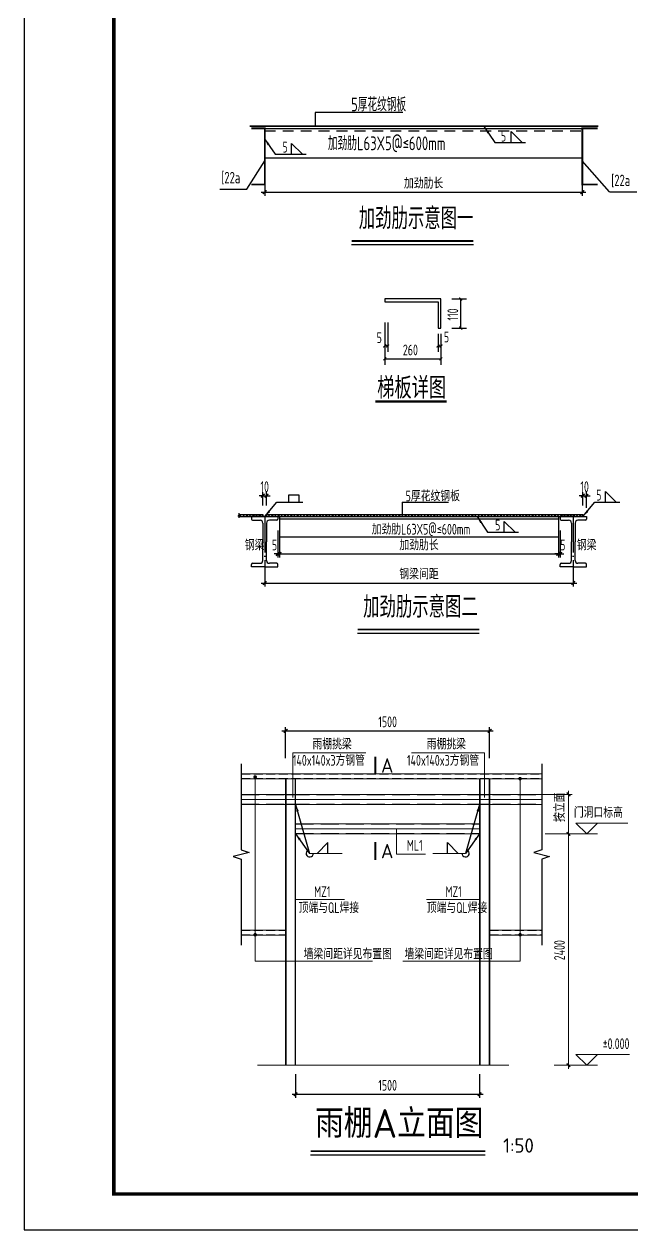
# Model space of a CAD drawing. Extents: x 19118 to 566552, y -1188739 to 92943.
# Drawn here: x 77812 to 94727, y -1188739 to -1155152 of the extents above; entities that cross this region are included whole.
import ezdxf
from ezdxf.enums import TextEntityAlignment as Align

# ---------------------------------------------------------------- set-up
doc = ezdxf.new("R2010")
doc.units = 0
doc.header["$LTSCALE"] = 1000
doc.header["$MEASUREMENT"] = 0
for name, pattern in [('DASH', [0.35, 0.25, -0.1]), ('DOTE', [2.42, 2, -0.2, 0.02, -0.2]), ('X', [5, 3, -2])]:
    doc.linetypes.add(name, pattern=pattern)
doc.layers.get('0').update_dxf_attribs({"linetype": 'CONTINUOUS'})
doc.layers.get('Defpoints').update_dxf_attribs({"linetype": 'CONTINUOUS'})
for name, color, linetype in [('2002', 2, 'CONTINUOUS'), ('AXIS', 3, 'CONTINUOUS'), ('BEAM', 4, 'CONTINUOUS'), ('BEAM_CON', 4, 'CONTINUOUS'), ('COLU', 7, 'CONTINUOUS'), ('DIM', 3, 'CONTINUOUS'), ('HATCH', 254, 'CONTINUOUS'), ('NUM', 7, 'CONTINUOUS'), ('PUB_DIM', 3, 'CONTINUOUS'), ('PUB_TEXT', 7, 'CONTINUOUS'), ('PUB_TITLE', 4, 'CONTINUOUS'), ('REIN', 1, 'CONTINUOUS'), ('TEXT', 7, 'CONTINUOUS'), ('THICK', 6, 'CONTINUOUS'), ('THIN', 7, 'CONTINUOUS'), ('WELD', 7, 'CONTINUOUS')]:
    doc.layers.add(name, color=color, linetype=linetype)
doc.styles.add('HZTXT', font='tssdeng.shx', dxfattribs={"bigfont": 'tssdchn.shx'})
doc.styles.get("Standard").update_dxf_attribs({"font": 'atssdeng.shx', "bigfont": 'atssdchn.shx'})
doc.styles.add('TSSD_Dimension', font='Tssdeng.shx', dxfattribs={"width": 0.7, "bigfont": 'hztxt.shx'})
doc.styles.add('TSSD_Label', font='tssdeng.shx', dxfattribs={"width": 0.6, "bigfont": 'hztxt.shx'})
doc.styles.add('TSSD_NORM', font='Tssdeng.shx', dxfattribs={"width": 0.65, "bigfont": 'hztxt.shx'})
doc.styles.add('TSSD_Rein', font='atssdeng.shx', dxfattribs={"width": 0.7, "bigfont": 'atssdchn.shx'})
doc.dimstyles.new('TSSD_10_100', dxfattribs={"dimtxt": 300, "dimasz": 100, "dimexe": 100, "dimexo": 250, "dimgap": 100, "dimtad": 1, "dimdec": 0, "dimlfac": 0.1, "dimzin": 0, "dimdsep": 46, "dimtxsty": 'TSSD_Dimension', "dimblk": 'ARCHTICK', "dimcen": 0, "dimdle": 100, "dimclrt": 7, "dimadec": 0, "dimazin": 0, "dimtfac": 1, "dimtdec": 0, "dimtix": 1, "dimtmove": 2, "dimatfit": 3, "dimldrblk": 'ARCHTICK', "dimfxl": 1, "dimtolj": 1, "dimtzin": 0, "dimarcsym": 0})
doc.dimstyles.new('TSSD_50_100', dxfattribs={"dimtxt": 300, "dimasz": 100, "dimexe": 100, "dimexo": 250, "dimgap": 100, "dimtad": 1, "dimdec": 0, "dimlfac": 0.5, "dimzin": 0, "dimdsep": 46, "dimtxsty": 'TSSD_Dimension', "dimblk": 'ARCHTICK', "dimcen": 0, "dimdle": 100, "dimclrt": 7, "dimadec": 0, "dimazin": 0, "dimtfac": 1, "dimtdec": 0, "dimtix": 1, "dimtmove": 2, "dimatfit": 3, "dimfxl": 1, "dimtolj": 1, "dimtzin": 0, "dimarcsym": 0})
doc.dimstyles.new('TSSD_LEADER_STYLE_200.0', dxfattribs={"dimtxt": 0.18, "dimasz": 200, "dimexe": 0.18, "dimexo": 0.0625, "dimgap": 0.09, "dimtad": 0, "dimtih": 1, "dimtoh": 1, "dimdec": 4, "dimzin": 0, "dimdsep": 46, "dimtxsty": 'Standard', "dimcen": 0.09, "dimadec": 0, "dimazin": 0, "dimtfac": 1, "dimtdec": 4, "dimtofl": 0, "dimtmove": 0, "dimatfit": 3, "dimfxl": 1, "dimtolj": 1, "dimtzin": 0, "dimarcsym": 0})
pattern_1 = [(45, (118278.66, -1280682.23), (-44.194174, 44.194174), [])]

# ---------------------------------------------------------------- blocks, each defined once
blk = doc.blocks.new('_ArchTick')
at = {"color": 0, "linetype": 'ByBlock', "const_width": 0.4}
blk.add_lwpolyline([(-0.5, -0.5), (0.5, 0.5)], dxfattribs=at)
blk = doc.blocks.new('*D405')
at = {"layer": 'Defpoints', "color": 0}
for p in [(84509, -1158930, 0), (93348, -1158930, 0), (93348, -1159834)]:
    blk.add_point(p, dxfattribs=at)
at = {"layer": 'DIM', "color": 0, "lineweight": -2}
for p, q in [((84509, -1159180), (84509, -1159934)), ((93348, -1159180), (93348, -1159934)), ((84409, -1159834), (93448, -1159834))]:
    blk.add_line(p, q, dxfattribs=at)
at = {"layer": 'DIM', "color": 0, "lineweight": -2, "xscale": 100, "yscale": 100, "zscale": 100, "rotation": 180}
blk.add_blockref('_ArchTick', (84509, -1159834), dxfattribs=at)
at = {"layer": 'DIM', "color": 0, "lineweight": -2, "xscale": 100, "yscale": 100, "zscale": 100}
blk.add_blockref('_ArchTick', (93348, -1159834), dxfattribs=at)
at = {"layer": 'DIM', "color": 7, "insert": (88929, -1159584), "char_height": 300, "attachment_point": 5, "style": 'TSSD_Dimension'}
blk.add_mtext('\\A1;加劲肋长', dxfattribs=at)
blk = doc.blocks.new('*D450')
at = {"layer": 'Defpoints', "color": 0}
for p in [(84507, -1170272), (93097, -1170272), (93097, -1170720)]:
    blk.add_point(p, dxfattribs=at)
at = {"layer": 'DIM', "color": 0, "lineweight": -2}
for p, q in [((84507, -1170522), (84507, -1170820)), ((93097, -1170522), (93097, -1170820)), ((84407, -1170720), (93197, -1170720))]:
    blk.add_line(p, q, dxfattribs=at)
at = {"layer": 'DIM', "color": 0, "lineweight": -2, "xscale": 100, "yscale": 100, "zscale": 100, "rotation": 180}
blk.add_blockref('_ArchTick', (84507, -1170720), dxfattribs=at)
at = {"layer": 'DIM', "color": 0, "lineweight": -2, "xscale": 100, "yscale": 100, "zscale": 100}
blk.add_blockref('_ArchTick', (93097, -1170720), dxfattribs=at)
at = {"layer": 'DIM', "color": 7, "insert": (88802, -1170470), "char_height": 300, "attachment_point": 5, "style": 'TSSD_Dimension'}
blk.add_mtext('\\A1;钢梁间距', dxfattribs=at)
blk = doc.blocks.new('A$C198C49AE')
at = {"layer": 'BEAM', "linetype": 'ByBlock'}
for p, q in [((142, -56), (-223, -56)), ((-223, -56), (-223, -126)), ((-193, -156), (12, -156)), ((92, -236), (92, -756)), ((142, -56), (507, -56)), ((192, -236), (192, -756)), ((477, -156), (272, -156)), ((507, -56), (507, -126)), ((92, -1276), (92, -756)), ((192, -1276), (192, -756)), ((-223, -1456), (-223, -1386)), ((142, -1456), (-223, -1456)), ((-193, -1356), (12, -1356)), ((142, -1456), (507, -1456)), ((477, -1356), (272, -1356)), ((507, -1456), (507, -1386))]:
    blk.add_line(p, q, dxfattribs=at)
for centre, radius, start, end in [((-193, -126), 30, 180, 270), ((12, -236), 80, 0, 90), ((272, -236), 80, 90, 180), ((477, -126), 30, 270, 0), ((12, -1276), 80, 270, 0), ((272, -1276), 80, 180, 270), ((-193, -1386), 30, 90, 180), ((477, -1386), 30, 0, 90)]:
    blk.add_arc(centre, radius, start, end, dxfattribs=at)
blk = doc.blocks.new('*D451')
at = {"layer": 'Defpoints', "color": 0}
for p in [(84557, -1168288), (84457, -1168811), (84557, -1168811)]:
    blk.add_point(p, dxfattribs=at)
at = {"layer": 'DIM', "color": 0, "lineweight": -2}
for p, q in [((84457, -1168288), (84357, -1168288)), ((84457, -1168561), (84457, -1168188)), ((84457, -1168288), (84557, -1168288)), ((84557, -1168561), (84557, -1168188)), ((84557, -1168288), (84657, -1168288))]:
    blk.add_line(p, q, dxfattribs=at)
at = {"layer": 'DIM', "color": 0, "lineweight": -2, "xscale": 100, "yscale": 100, "zscale": 100}
blk.add_blockref('_ArchTick', (84457, -1168288), dxfattribs=at)
at = {"layer": 'DIM', "color": 0, "lineweight": -2, "xscale": 100, "yscale": 100, "zscale": 100, "rotation": 180}
blk.add_blockref('_ArchTick', (84557, -1168288), dxfattribs=at)
at = {"layer": 'DIM', "color": 7, "insert": (84507, -1168038), "char_height": 300, "attachment_point": 5, "style": 'TSSD_Dimension'}
blk.add_mtext('\\A1;10', dxfattribs=at)
blk = doc.blocks.new('*D452')
at = {"layer": 'Defpoints', "color": 0}
for p in [(93462, -1168288), (93362, -1168811), (93462, -1168872)]:
    blk.add_point(p, dxfattribs=at)
at = {"layer": 'DIM', "color": 0, "lineweight": -2}
for p, q in [((93362, -1168288), (93262, -1168288)), ((93362, -1168561), (93362, -1168188)), ((93362, -1168288), (93462, -1168288)), ((93462, -1168622), (93462, -1168188)), ((93462, -1168288), (93562, -1168288))]:
    blk.add_line(p, q, dxfattribs=at)
at = {"layer": 'DIM', "color": 0, "lineweight": -2, "xscale": 100, "yscale": 100, "zscale": 100}
blk.add_blockref('_ArchTick', (93362, -1168288), dxfattribs=at)
at = {"layer": 'DIM', "color": 0, "lineweight": -2, "xscale": 100, "yscale": 100, "zscale": 100, "rotation": 180}
blk.add_blockref('_ArchTick', (93462, -1168288), dxfattribs=at)
at = {"layer": 'DIM', "color": 7, "insert": (93412, -1168038), "char_height": 300, "attachment_point": 5, "style": 'TSSD_Dimension'}
blk.add_mtext('\\A1;10', dxfattribs=at)
blk = doc.blocks.new('*D453')
at = {"layer": 'Defpoints', "color": 0}
for p in [(84872, -1169006), (84922, -1169006), (84922, -1169910)]:
    blk.add_point(p, dxfattribs=at)
at = {"layer": 'DIM', "color": 0, "lineweight": -2}
for p, q in [((84872, -1169256), (84872, -1170010)), ((84922, -1169256), (84922, -1170010)), ((84872, -1169910), (84772, -1169910)), ((84872, -1169910), (84922, -1169910)), ((84922, -1169910), (85022, -1169910))]:
    blk.add_line(p, q, dxfattribs=at)
at = {"layer": 'DIM', "color": 0, "lineweight": -2, "xscale": 100, "yscale": 100, "zscale": 100}
blk.add_blockref('_ArchTick', (84872, -1169910), dxfattribs=at)
at = {"layer": 'DIM', "color": 0, "lineweight": -2, "xscale": 100, "yscale": 100, "zscale": 100, "rotation": 180}
blk.add_blockref('_ArchTick', (84922, -1169910), dxfattribs=at)
at = {"layer": 'DIM', "color": 7, "insert": (84780, -1169660), "char_height": 300, "attachment_point": 5, "style": 'TSSD_Dimension'}
blk.add_mtext('\\A1;5', dxfattribs=at)
blk = doc.blocks.new('*D454')
at = {"layer": 'Defpoints', "color": 0}
for p in [(84922, -1169006), (92682, -1169006), (92682, -1169910)]:
    blk.add_point(p, dxfattribs=at)
at = {"layer": 'DIM', "color": 0, "lineweight": -2}
for p, q in [((84922, -1169256), (84922, -1170010)), ((92682, -1169256), (92682, -1170010)), ((84822, -1169910), (92782, -1169910))]:
    blk.add_line(p, q, dxfattribs=at)
at = {"layer": 'DIM', "color": 0, "lineweight": -2, "xscale": 100, "yscale": 100, "zscale": 100, "rotation": 180}
blk.add_blockref('_ArchTick', (84922, -1169910), dxfattribs=at)
at = {"layer": 'DIM', "color": 0, "lineweight": -2, "xscale": 100, "yscale": 100, "zscale": 100}
blk.add_blockref('_ArchTick', (92682, -1169910), dxfattribs=at)
at = {"layer": 'DIM', "color": 7, "insert": (88802, -1169660), "char_height": 300, "attachment_point": 5, "style": 'TSSD_Dimension'}
blk.add_mtext('\\A1;加劲肋长', dxfattribs=at)
blk = doc.blocks.new('*D455')
at = {"layer": 'Defpoints', "color": 0}
for p in [(92682, -1169006), (92732, -1169006), (92732, -1169910)]:
    blk.add_point(p, dxfattribs=at)
at = {"layer": 'DIM', "color": 0, "lineweight": -2}
for p, q in [((92682, -1169256), (92682, -1170010)), ((92732, -1169256), (92732, -1170010)), ((92682, -1169910), (92582, -1169910)), ((92682, -1169910), (92732, -1169910)), ((92732, -1169910), (92832, -1169910))]:
    blk.add_line(p, q, dxfattribs=at)
at = {"layer": 'DIM', "color": 0, "lineweight": -2, "xscale": 100, "yscale": 100, "zscale": 100}
blk.add_blockref('_ArchTick', (92682, -1169910), dxfattribs=at)
at = {"layer": 'DIM', "color": 0, "lineweight": -2, "xscale": 100, "yscale": 100, "zscale": 100, "rotation": 180}
blk.add_blockref('_ArchTick', (92732, -1169910), dxfattribs=at)
at = {"layer": 'DIM', "color": 7, "insert": (92806, -1169660), "char_height": 300, "attachment_point": 5, "style": 'TSSD_Dimension'}
blk.add_mtext('\\A1;5', dxfattribs=at)
blk = doc.blocks.new('_WELD004')
at = {"color": 0, "linetype": 'ByBlock'}
for p, q in [((0, 1), (1, 0)), ((0, 0), (0, 1))]:
    blk.add_line(p, q, dxfattribs=at)
blk = doc.blocks.new('A$C7B386CFA')
at = {"layer": 'HATCH', "lineweight": 5}
h = blk.add_hatch(dxfattribs=at)
h.set_pattern_fill('STONE_DATUM', color=256, scale=10, style=0)
h.set_pattern_definition([(45, (-281016.745, 483771.825), (-14.1421356, 14.1421356), [])])
h.paths.add_polyline_path([(-22, 145), (-302, 145), (-302, -135), (-22, -135)])
h.paths.add_polyline_path([(-32, 135), (-32, -125), (-292, -125), (-292, 135)], flags=16)
at = {"layer": 'TEXT', "lineweight": 9}
blk.add_line((-22, -135), (-22, 145), dxfattribs=at)
for points in [[(-302, 145), (-22, 145), (-22, -135), (-302, -135)], [(-292, 135), (-32, 135), (-32, -125), (-292, -125)]]:
    blk.add_lwpolyline(points, close=True, dxfattribs=at)
blk = doc.blocks.new('*D478')
at = {"layer": 'Defpoints', "color": 0}
for p in [(85369, -1184153), (90489, -1184153), (90489, -1184961)]:
    blk.add_point(p, dxfattribs=at)
at = {"layer": 'DIM', "color": 0, "lineweight": -2}
for p, q in [((85369, -1184403), (85369, -1185061)), ((90489, -1184403), (90489, -1185061)), ((85269, -1184961), (90589, -1184961))]:
    blk.add_line(p, q, dxfattribs=at)
at = {"layer": 'DIM', "color": 0, "lineweight": -2, "xscale": 100, "yscale": 100, "zscale": 100, "rotation": 180}
blk.add_blockref('_ArchTick', (85369, -1184961), dxfattribs=at)
at = {"layer": 'DIM', "color": 0, "lineweight": -2, "xscale": 100, "yscale": 100, "zscale": 100}
blk.add_blockref('_ArchTick', (90489, -1184961), dxfattribs=at)
at = {"layer": 'DIM', "color": 7, "lineweight": 5, "insert": (87929, -1184711), "char_height": 300, "attachment_point": 5, "style": 'TSSD_Dimension'}
blk.add_mtext('\\A1;1500', dxfattribs=at)
blk = doc.blocks.new('*D479')
at = {"layer": 'Defpoints', "color": 0}
for p in [(90769, -1174837), (85089, -1175845), (90769, -1175845)]:
    blk.add_point(p, dxfattribs=at)
at = {"layer": 'DIM', "color": 0, "lineweight": -2}
for p, q in [((84989, -1174837), (90869, -1174837)), ((85089, -1175595), (85089, -1174737)), ((90769, -1175595), (90769, -1174737))]:
    blk.add_line(p, q, dxfattribs=at)
at = {"layer": 'DIM', "color": 0, "lineweight": -2, "xscale": 100, "yscale": 100, "zscale": 100, "rotation": 180}
blk.add_blockref('_ArchTick', (85089, -1174837), dxfattribs=at)
at = {"layer": 'DIM', "color": 0, "lineweight": -2, "xscale": 100, "yscale": 100, "zscale": 100}
blk.add_blockref('_ArchTick', (90769, -1174837), dxfattribs=at)
at = {"layer": 'DIM', "color": 7, "insert": (87929, -1174587), "char_height": 300, "attachment_point": 5, "style": 'TSSD_Dimension'}
blk.add_mtext('\\A1;1500', dxfattribs=at)

msp = doc.modelspace()

# ---------------------------------------------------------------- hatches: boundary and pattern name
at = {"layer": 'BEAM', "linetype": 'ByBlock'}
h = msp.add_hatch(dxfattribs=at)
h.set_pattern_fill('ANSI31', color=256, scale=500, style=0)
h.set_pattern_definition(pattern_1)
h.paths.add_polyline_path([(84456.85, -1168811.99), (83789.13, -1168811.99), (83789.13, -1168826.39), (83815.53, -1168834.79), (83762.73, -1168849.19), (83789.13, -1168857.59), (83789.13, -1168871.99), (84456.85, -1168871.99)])
h = msp.add_hatch(dxfattribs=at)
h.set_pattern_fill('ANSI31', color=256, scale=500, style=0)
h.set_pattern_definition(pattern_1)
h.paths.add_polyline_path([(93362.37, -1168811.99), (84556.85, -1168811.99), (84556.85, -1168871.99), (93362.37, -1168871.99)])

# ---------------------------------------------------------------- linework, layer by layer
at = {"color": 3}
for p, q in [((85909.67, -1157616.53, 0), (85909.67, -1157968.61, 0)), ((88355.06, -1157616.53, 0), (85909.67, -1157616.53, 0)), ((84012.11, -1159746.55, 0), (84508.68, -1158957.02, 0)), ((94109.23, -1159825.06, 0), (93348.42, -1158961.24, 0)), ((83255.99, -1159746.55, 0), (84012.11, -1159746.55, 0)), ((94109.23, -1159825.06, 0), (94865.35, -1159825.06, 0))]:
    msp.add_line(p, q, dxfattribs=at)
at = {"color": 7, "linetype": 'Continuous'}
for p, q in [((84508.68, -1158055.5, 0), (84508.68, -1158986.14, 0)), ((84508.68, -1158055.5, 0), (93348.42, -1158055.5, 0)), ((93348.42, -1158055.5, 0), (93348.42, -1158986.14, 0)), ((84508.68, -1158877.2, 0), (93348.42, -1158877.2, 0))]:
    msp.add_line(p, q, dxfattribs=at)
at = {"color": 7, "linetype": 'X', "ltscale": 0.1}
msp.add_line((84508.68, -1158126.87, 0), (93348.42, -1158126.87, 0), dxfattribs=at)
at = {"color": 7}
for p, q in [((89412.39, -1162805.89, 0), (87850.48, -1162805.89, 0)), ((87850.48, -1162805.89, 0), (87850.48, -1162885.89, 0)), ((87850.48, -1162885.89, 0), (89332.39, -1162885.89, 0)), ((89332.39, -1162885.89, 0), (89332.39, -1163619.61, 0)), ((89412.39, -1163619.61, 0), (89412.39, -1162805.89, 0)), ((89332.39, -1163619.61, 0), (89412.39, -1163619.61, 0))]:
    msp.add_line(p, q, dxfattribs=at)
at = {"color": 7, "linetype": 'Continuous', "const_width": 48, "elevation": 0}
for points in [[(84092.28, -1157992.3), (93791.6, -1157992.3)], [(84137.77, -1159615.74), (84508.68, -1159615.74), (84508.68, -1158055.5), (84137.77, -1158055.5)], [(93774.37, -1158055.5), (93348.42, -1158055.5), (93348.42, -1159615.74), (93774.37, -1159615.74)]]:
    msp.add_lwpolyline(points, dxfattribs=at)
at = {"layer": '2002', "color": 7, "const_width": 60, "elevation": 0}
msp.add_lwpolyline([(87584.39, -1165664.99), (89571.91, -1165664.99)], dxfattribs=at)
at = {"layer": 'AXIS', "color": 248, "linetype": 'DOTE', "ltscale": 0.5}
for p, q in [((84506.85, -1168871.99, -906), (84506.85, -1170787.36, -906)), ((93097.37, -1168871.99, -906), (93097.37, -1170787.36, -906))]:
    msp.add_line(p, q, dxfattribs=at)
at = {"layer": 'BEAM', "linetype": 'ByBlock'}
for p, q in [((83789.13, -1168811.99, -906), (84456.85, -1168811.99, -906)), ((84456.85, -1168811.99, -906), (84456.85, -1168871.99, -906)), ((84556.85, -1168811.99, -906), (93362.37, -1168811.99, -906)), ((84556.85, -1168811.99, -906), (84556.85, -1168871.99, -906)), ((93362.37, -1168871.99, -906), (93362.37, -1168811.99, -906)), ((83789.13, -1168871.99, -906), (93462.37, -1168871.99, -906)), ((84921.85, -1168871.99, -906), (84921.85, -1169431.99, -906)), ((84921.85, -1168929.36, -906), (92682.37, -1168929.36, -906)), ((92682.37, -1168871.99, -906), (92682.37, -1169431.99, -906)), ((84921.85, -1169431.99, -906), (92682.37, -1169431.99, -906))]:
    msp.add_line(p, q, dxfattribs=at)
at = {"layer": 'BEAM_CON', "lineweight": 5}
for p, q in [((83851.39, -1176038.09), (92218.6, -1176038.09)), ((83851.39, -1176178.09), (92218.6, -1176178.09)), ((85089.39, -1184153.42), (85089.39, -1176178.09)), ((85101.39, -1184153.42), (85101.39, -1176178.09)), ((85357.39, -1184153.42), (85357.39, -1176178.09)), ((85369.39, -1184153.42), (85369.39, -1176178.09)), ((90489.36, -1184153.42), (90489.36, -1176178.09)), ((90501.36, -1184153.42), (90501.36, -1176178.09)), ((90757.36, -1184153.42), (90757.36, -1176178.09)), ((90769.36, -1184153.42), (90769.36, -1176178.09)), ((83851.39, -1176609.32), (92218.6, -1176609.32)), ((83851.39, -1176749.32), (92218.6, -1176749.32)), ((83851.39, -1176889.32), (92218.6, -1176889.32)), ((85369.39, -1177429.32), (90489.36, -1177429.32)), ((85369.39, -1177569.32), (90489.36, -1177569.32)), ((85369.39, -1177709.32), (90489.36, -1177709.32)), ((83851.39, -1180387.54), (85089.39, -1180387.54)), ((83851.39, -1180527.54), (85089.39, -1180527.54)), ((90769.36, -1180387.54), (92218.6, -1180387.54)), ((90769.36, -1180527.54), (92218.6, -1180527.54))]:
    msp.add_line(p, q, dxfattribs=at)
at = {"layer": 'BEAM_CON', "linetype": 'DASH', "lineweight": 5}
for p, q in [((83851.39, -1176046.09), (92218.6, -1176046.09)), ((83851.39, -1176170.09), (92218.6, -1176170.09)), ((83851.39, -1180395.54), (85089.39, -1180395.54)), ((83851.39, -1180519.54), (85089.39, -1180519.54)), ((90769.36, -1180395.54), (92218.6, -1180395.54)), ((90769.36, -1180519.54), (92218.6, -1180519.54))]:
    msp.add_line(p, q, dxfattribs=at)
at = {"layer": 'BEAM_CON', "linetype": 'DASH', "lineweight": 5, "ltscale": 2}
for p, q in [((83851.39, -1176621.32), (92218.6, -1176621.32)), ((83851.39, -1176877.32), (92218.6, -1176877.32)), ((85369.39, -1177441.32), (90489.36, -1177441.32)), ((85369.39, -1177697.32), (90489.36, -1177697.32))]:
    msp.add_line(p, q, dxfattribs=at)
at = {"layer": 'DIM', "lineweight": 5}
for p, q in [((92962.8, -1176509.32), (92962.8, -1177809.32)), ((91978.43, -1176609.32), (93062.8, -1176609.32)), ((92317.64, -1177709.32), (93062.8, -1177709.32)), ((92317.64, -1177709.32), (93062.8, -1177709.32)), ((92962.8, -1177609.32), (92962.8, -1184253.42)), ((92563.4, -1184153.42), (93062.8, -1184153.42))]:
    msp.add_line(p, q, dxfattribs=at)
at = {"layer": 'NUM', "const_width": 50}
msp.add_lwpolyline([(86928.11, -1161194.9), (90316.19, -1161194.9)], dxfattribs=at)
at = {"layer": 'NUM'}
msp.add_lwpolyline([(86928.11, -1161294.9), (90316.19, -1161294.9)], dxfattribs=at)
at = {"layer": 'NUM', "const_width": 50, "elevation": -906}
msp.add_lwpolyline([(87093.02, -1172017.71), (90481.09, -1172017.71)], dxfattribs=at)
at = {"layer": 'NUM', "elevation": -906}
msp.add_lwpolyline([(87093.02, -1172117.71), (90481.09, -1172117.71)], dxfattribs=at)
at = {"layer": 'NUM', "color": 0, "linetype": 'ByBlock', "const_width": 50}
msp.add_lwpolyline([(85782.44, -1186546.01), (90644.98, -1186546.01)], dxfattribs=at)
at = {"layer": 'NUM', "color": 0, "linetype": 'ByBlock'}
msp.add_lwpolyline([(85782.44, -1186646.01), (90644.98, -1186646.01)], dxfattribs=at)
at = {"layer": 'PUB_DIM'}
for p, q in [((89713.11, -1162805.89, 0), (90122.97, -1162805.89, 0)), ((89962.97, -1163619.61, 0), (89962.97, -1162805.89, 0)), ((87850.48, -1163459.61, 0), (87850.48, -1164277.34, 0)), ((87930.48, -1163459.61, 0), (87930.48, -1164277.34, 0)), ((87930.48, -1163459.61, 0), (87930.48, -1164277.34, 0)), ((87850.48, -1163539.61, 0), (87850.48, -1164277.34, 0)), ((87850.48, -1163539.61, 0), (87850.48, -1164558.26, 0)), ((89332.39, -1163779.61, 0), (89332.39, -1164277.34, 0)), ((89412.39, -1163779.61, 0), (89412.39, -1164277.34, 0)), ((89713.11, -1163619.61, 0), (90122.97, -1163619.61, 0)), ((87850.48, -1163981.9, 0), (87850.48, -1164638.26, 0)), ((87930.48, -1164117.34, 0), (87850.48, -1164117.34, 0)), ((89332.39, -1164117.34, 0), (89412.39, -1164117.34, 0)), ((89412.39, -1163899.61, 0), (89412.39, -1164558.26, 0)), ((89412.39, -1163981.9, 0), (89412.39, -1164638.26, 0)), ((87850.48, -1164478.26, 0), (89412.39, -1164478.26, 0))]:
    msp.add_line(p, q, dxfattribs=at)
at = {"layer": 'PUB_TITLE'}
msp.add_lwpolyline([(77811.65, -1188739.44), (161911.65, -1188739.44), (161911.65, -1129339.44), (77811.65, -1129339.44)], close=True, dxfattribs=at)
at = {"layer": 'PUB_TITLE', "const_width": 100}
msp.add_lwpolyline([(80311.65, -1187739.44), (160911.65, -1187739.44), (160911.65, -1130339.44), (80311.65, -1130339.44)], close=True, dxfattribs=at)
at = {"layer": 'REIN', "const_width": 50}
for points in [[(84216.89, -1176123.6, 1), (84266.89, -1176123.6, 1)], [(91641.86, -1176170.09, -1), (91591.86, -1176170.09, -1)], [(84216.89, -1180519.54, 1), (84266.89, -1180519.54, 1)], [(91641.86, -1180519.54, -1), (91591.86, -1180519.54, -1)]]:
    msp.add_lwpolyline(points, format="xyb", close=True, dxfattribs=at)
at = {"layer": 'TEXT'}
for q in [(89624.14, -1168470.84, -906), (88337.14, -1168837.42, -906)]:
    msp.add_line((88337.14, -1168470.84, -906), q, dxfattribs=at)
at = {"layer": 'TEXT', "lineweight": 5}
for p, q in [((85290.43, -1176691.15), (85290.43, -1175454.81)), ((85290.43, -1175454.81), (87317.92, -1175454.81)), ((88594.34, -1175454.81), (90621.83, -1175454.81)), ((90621.83, -1176691.15), (90621.83, -1175454.81)), ((84241.89, -1176148.6), (84241.89, -1181256.1)), ((91616.86, -1176195.09), (91616.86, -1181256.1)), ((88172.27, -1178277.44), (88172.27, -1177569.32)), ((88172.27, -1178277.44), (88979.52, -1178277.44)), ((85369.39, -1179539.67), (86727.6, -1179539.67)), ((89014.62, -1179539.67), (90489.36, -1179539.67)), ((84241.89, -1181256.1), (87509.33, -1181256.1)), ((91616.86, -1181256.1), (88349.42, -1181256.1))]:
    msp.add_line(p, q, dxfattribs=at)
at = {"layer": 'TEXT', "lineweight": 9, "const_width": 30}
msp.add_lwpolyline([(84305.92, -1184153.42), (91309.4, -1184153.42)], dxfattribs=at)
at = {"layer": 'THICK', "const_width": 50}
for points in [[(87587.36, -1176054.11), (87587.36, -1175554.11)], [(87587.36, -1178436.6), (87587.36, -1177936.6)]]:
    msp.add_lwpolyline(points, dxfattribs=at)
at = {"layer": 'THIN', "lineweight": 5}
for p, q in [((93471.6, -1177709.32), (93171.6, -1177409.32)), ((93171.6, -1177409.32), (93771.6, -1177409.32)), ((93471.6, -1177709.32), (93771.6, -1177409.32)), ((93771.6, -1177409.32), (94610.69, -1177409.32)), ((92962.8, -1177709.32), (93771.6, -1177709.32)), ((93471.6, -1177709.32), (93471.6, -1177709.32)), ((93471.6, -1184153.42), (93171.6, -1183853.42)), ((93171.6, -1183853.42), (93771.6, -1183853.42)), ((93471.6, -1184153.42), (93771.6, -1183853.42)), ((93771.6, -1183853.42), (94660.06, -1183853.42)), ((92962.8, -1184153.42), (93771.6, -1184153.42)), ((93471.6, -1184153.42), (93471.6, -1184153.42))]:
    msp.add_line(p, q, dxfattribs=at)
at = {"layer": 'THIN', "elevation": -906}
msp.add_lwpolyline([(83789.13, -1168778.39), (83789.13, -1168826.39), (83815.53, -1168834.79), (83762.73, -1168849.19), (83789.13, -1168857.59), (83789.13, -1168905.59)], dxfattribs=at)
at = {"layer": 'THIN'}
for points in [[(83851.39, -1175758.09), (83851.39, -1178152.81), (84071.39, -1178222.81), (83631.39, -1178342.81), (83851.39, -1178412.81), (83851.39, -1180807.54)], [(92218.6, -1175758.09), (92218.6, -1178152.81), (91998.6, -1178222.81), (92438.6, -1178342.81), (92218.6, -1178412.81), (92218.6, -1180807.54)]]:
    msp.add_lwpolyline(points, dxfattribs=at)
at = {"layer": 'WELD'}
for p, q in [((90908.82, -1158446.65), (91771, -1158446.65)), ((84795.88, -1158778.98), (85658.06, -1158778.98)), ((84846.98, -1168472.04, -906), (85567.08, -1168472.04, -906)), ((85467.08, -1168272.04, -906), (85167.08, -1168272.04, -906)), ((85167.08, -1168272.04, -906), (85167.08, -1168472.04, -906)), ((85467.08, -1168472.04, -906), (85467.08, -1168272.04, -906)), ((93696.53, -1168472.04, -906), (94390.81, -1168472.04, -906)), ((90713.07, -1169307.5, -906), (91575.25, -1169307.5, -906))]:
    msp.add_line(p, q, dxfattribs=at)
at = {"layer": 'WELD', "lineweight": 5}
for p, q in [((85758.86, -1178251.58), (86667.7, -1178251.58)), ((90099.89, -1178251.58), (89191.05, -1178251.58))]:
    msp.add_line(p, q, dxfattribs=at)
at = {"layer": 'WELD'}
for centre, start, end in [((85758.86, -1178251.58), 113.777995, 0), ((90099.89, -1178251.58), 180, 66.222005)]:
    msp.add_arc(centre, 100, start, end, dxfattribs=at)

# ---------------------------------------------------------------- block references
at = {"layer": 'BEAM', "linetype": 'ByBlock'}
for p in [(84365.05, -1168815.6, -906), (92955.56, -1168815.6, -906)]:
    msp.add_blockref('A$C198C49AE', p, dxfattribs=at)
at = {"layer": 'COLU', "lineweight": 5}
for p in [(85391.35, -1176754.64), (90791.31, -1176754.64)]:
    msp.add_blockref('A$C7B386CFA', p, dxfattribs=at)
at = {"layer": 'DIM', "lineweight": 5, "xscale": 100, "yscale": 100, "zscale": 100}
for p, rotation in [((92962.8, -1176609.32), 90), ((92962.8, -1177709.32), 270), ((92962.8, -1177709.32), 90), ((92962.8, -1184153.42), 270)]:
    msp.add_blockref('_ArchTick', p, dxfattribs=dict(at, rotation=rotation))
at = {"layer": 'PUB_DIM', "xscale": 80.00000007404014, "yscale": 80.00000007404014, "zscale": 80.00000007412491}
for p, rotation in [((89962.97, -1162805.89, 0), 90), ((89962.97, -1163619.61, 0), 270), ((87930.48, -1164117.34, 0), 180), ((89412.39, -1164117.34, 0), 180), ((87850.48, -1164478.26, 0), 180)]:
    msp.add_blockref('_ArchTick', p, dxfattribs=dict(at, rotation=rotation))
for p in [(87850.48, -1164117.34, 0), (89332.39, -1164117.34, 0), (89412.39, -1164478.26, 0)]:
    msp.add_blockref('_ArchTick', p, dxfattribs=at)
at = {"layer": 'WELD', "yscale": 300, "zscale": 300}
for p, xscale in [((91371, -1158446.65), 300), ((85258.06, -1158778.98), 300), ((93990.81, -1168472.04, -906), 300), ((91175.25, -1169307.5, -906), 300), ((86267.7, -1178251.58), -300), ((89591.05, -1178251.58), 300)]:
    msp.add_blockref('_WELD004', p, dxfattribs=dict(at, xscale=xscale))

# ---------------------------------------------------------------- texts
at = {"layer": '2002', "color": 7, "style": 'TSSD_Dimension', "width": 0.8}
msp.add_text('梯板详图', height=600, dxfattribs=at).set_placement((87638.54, -1165586.18, 0))
at = {"layer": 'DIM', "color": 7, "style": 'TSSD_Dimension', "width": 0.7}
for s, p in [('按立面', (92862.8, -1177377.4)), ('2400', (92862.8, -1181230.21))]:
    msp.add_text(s, height=300, rotation=90, dxfattribs=at).set_placement(p)
at = {"layer": 'PUB_DIM', "color": 7, "width": 0.7}
msp.add_text('110', height=300, rotation=90, dxfattribs=at).set_placement((89893.47, -1163409.09, 0))
for s, p in [('5', (87624.53, -1164037.34, 0)), ('5', (89495.65, -1164017.34, 0)), ('260', (88353.33, -1164378.26, 0))]:
    msp.add_text(s, height=300, dxfattribs=at).set_placement(p)
at = {"layer": 'PUB_TEXT', "width": 0.7}
for s, height, style, p in [('5厚花纹钢板', 384, 'TSSD_Dimension', (86911.92, -1157581.08, 0)), ('加劲肋L63X5@≤600mm', 384, 'TSSD_Dimension', (86267.27, -1158664.69, 0)), ('[22a', 320, 'HZTXT', (83301.39, -1159586.52, 0)), ('[22a', 320, 'HZTXT', (94154.63, -1159665.03, 0))]:
    msp.add_text(s, height=height, dxfattribs=dict(at, style=style)).set_placement(p)
at = {"layer": 'TEXT', "width": 0.7}
for s, style, p in [('5', 'TSSD_Label', (85003.06, -1158728.98)), ('5', 'TSSD_Label', (91081.95, -1158422.39)), ('5厚花纹钢板', 'TSSD_Rein', (88430.79, -1168444.31, -906)), ('5', 'TSSD_Label', (93735.81, -1168422.04, -906)), ('加劲肋L63X5@≤600mm', 'TSSD_Rein', (87485.38, -1169372.04, -906)), ('5', 'TSSD_Label', (90920.25, -1169257.5, -906)), ('钢梁', 'TSSD_Rein', (83954.27, -1169810.98, -906)), ('钢梁', 'TSSD_Rein', (93196, -1169810.98, -906))]:
    msp.add_text(s, height=300, dxfattribs=dict(at, style=style)).set_placement(p)
at = {"layer": 'TEXT', "style": 'TSSD_Rein', "width": 0.8}
for s, p in [('加劲肋示意图一', (87125.63, -1161044.36)), ('加劲肋示意图二', (87246.28, -1171867.17, -906))]:
    msp.add_text(s, height=600, dxfattribs=at).set_placement(p, align=Align.BOTTOM_LEFT)
at = {"layer": 'TEXT', "lineweight": 5, "style": 'TSSD_Rein', "width": 0.7}
for s, p in [('雨棚挑梁', (85838.45, -1175354.81)), ('雨棚挑梁', (89015.71, -1175354.81)), ('140x140x3方钢管', (85290.43, -1175810.19)), ('140x140x3方钢管', (88467.69, -1175810.19)), ('ML1', (88465.14, -1178177.44)), ('MZ1', (85883.2, -1179466.08)), ('MZ1', (89538.95, -1179466.08)), ('顶端与QL焊接', (85451.35, -1179913.61)), ('顶端与QL焊接', (89018.75, -1179913.61)), ('墙梁间距详见布置图', (85592.09, -1181200.53)), ('墙梁间距详见布置图', (88398.16, -1181200.53))]:
    msp.add_text(s, height=300, dxfattribs=at).set_placement(p)
at = {"layer": 'TEXT', "lineweight": 5, "style": 'TSSD_Label'}
for p in [(87745.69, -1176004.11), (87745.69, -1178386.6)]:
    msp.add_text('A', height=400, dxfattribs=at).set_placement(p)
at = {"layer": 'TEXT', "lineweight": 5, "style": 'TSSD_Label', "width": 0.7}
for s, p in [('门洞口标高', (94478.62, -1177349.32)), ('%%p0.000', (94660.06, -1183793.42))]:
    msp.add_text(s, height=300, dxfattribs=at).set_placement(p, align=Align.BOTTOM_RIGHT)
at = {"layer": 'TEXT', "color": 0, "lineweight": 5, "style": 'TSSD_NORM'}
for s, height, p in [('雨棚A立面图', 800, (85908.48, -1186415.43)), ('1:50', 400, (91144.98, -1186709.73))]:
    msp.add_text(s, height=height, dxfattribs=at).set_placement(p, align=Align.BOTTOM_LEFT)

# ---------------------------------------------------------------- dimensions: what is measured, and where the dimension line sits
at = {"layer": 'DIM'}
for base, p1, p2, text, dimstyle, picture, middle in [((93348.42, -1159833.5), (84508.68, -1158930.16, 0), (93348.42, -1158930.16, 0), '加劲肋长', 'TSSD_10_100', '*D405', (88928.55, -1159583.5)), ((92682.37, -1169909.74, -906), (84921.85, -1169006.41, -906), (92682.37, -1169006.41, -906), '加劲肋长', 'TSSD_10_100', '*D454', (88802.11, -1169659.74, -906)), ((93097.37, -1170720.28, -906), (84506.85, -1170271.99, -906), (93097.37, -1170271.99, -906), '钢梁间距', 'TSSD_10_100', '*D450', (88802.11, -1170470.28, -906)), ((90769.36, -1174836.51), (85089.39, -1175844.52), (90769.36, -1175844.52), '1500', 'TSSD_50_100', '*D479', (87929.37, -1174586.51))]:
    dim = msp.add_linear_dim(base=base, p1=p1, p2=p2, text=text, dimstyle=dimstyle, dxfattribs=at)
    dim.commit()
    dim.dimension.update_dxf_attribs({"geometry": picture, "text_midpoint": middle})
for base, p1, p2, picture, middle in [((84556.85, -1168287.6, -906), (84456.85, -1168811.13, -906), (84556.85, -1168811.13, -906), '*D451', (84506.85, -1168037.6, -906)), ((93462.37, -1168287.6, -906), (93362.37, -1168811.13, -906), (93462.37, -1168871.99, -906), '*D452', (93412.37, -1168037.6, -906))]:
    dim = msp.add_linear_dim(base=base, p1=p1, p2=p2, dimstyle='TSSD_10_100', dxfattribs=at)
    dim.commit()
    dim.dimension.update_dxf_attribs({"geometry": picture, "text_midpoint": middle})
for base, p1, p2, picture, middle in [((84921.85, -1169909.74, -906), (84871.85, -1169006.41, -906), (84921.85, -1169006.41, -906), '*D453', (84780.49, -1169659.74, -906)), ((92732.37, -1169909.74, -906), (92682.37, -1169006.41, -906), (92732.37, -1169006.41, -906), '*D455', (92805.54, -1169659.74, -906))]:
    dim = msp.add_linear_dim(base=base, p1=p1, p2=p2, dimstyle='TSSD_10_100', dxfattribs=at)
    dim.commit()
    dim.dimension.update_dxf_attribs({"geometry": picture, "text_midpoint": middle, "dimtype": 160})
at = {"layer": 'DIM', "lineweight": 5}
dim = msp.add_linear_dim(base=(90489.36, -1184960.55), p1=(85369.39, -1184153.42), p2=(90489.36, -1184153.42), text='1500', dimstyle='TSSD_50_100', dxfattribs=at)
dim.commit()
dim.dimension.update_dxf_attribs({"geometry": '*D478', "text_midpoint": (87929.37, -1184710.55)})

# ---------------------------------------------------------------- leaders
at = {"layer": 'WELD'}
for points in [[(90618.78, -1158011.14), (90908.82, -1158446.65)], [(84505.84, -1158343.47), (84795.88, -1158778.98)], [(84506.85, -1168871.99, -906), (84846.98, -1168472.04, -906)], [(93362.37, -1168871.99, -906), (93696.53, -1168472.04, -906)], [(90423.03, -1168871.99, -906), (90713.07, -1169307.5, -906)]]:
    msp.add_leader(points, dimstyle='TSSD_LEADER_STYLE_200.0', dxfattribs=at)
at = {"layer": 'WELD', "lineweight": 5}
for points in [[(85369.39, -1176889.32), (85758.86, -1178251.58)], [(90489.36, -1176889.32), (90099.89, -1178251.58)], [(85369.39, -1177705.97), (85758.86, -1178251.58)], [(90489.36, -1177705.97), (90099.89, -1178251.58)]]:
    msp.add_leader(points, dimstyle='TSSD_LEADER_STYLE_200.0', dxfattribs=at)

doc.saveas('drawing.dxf')
